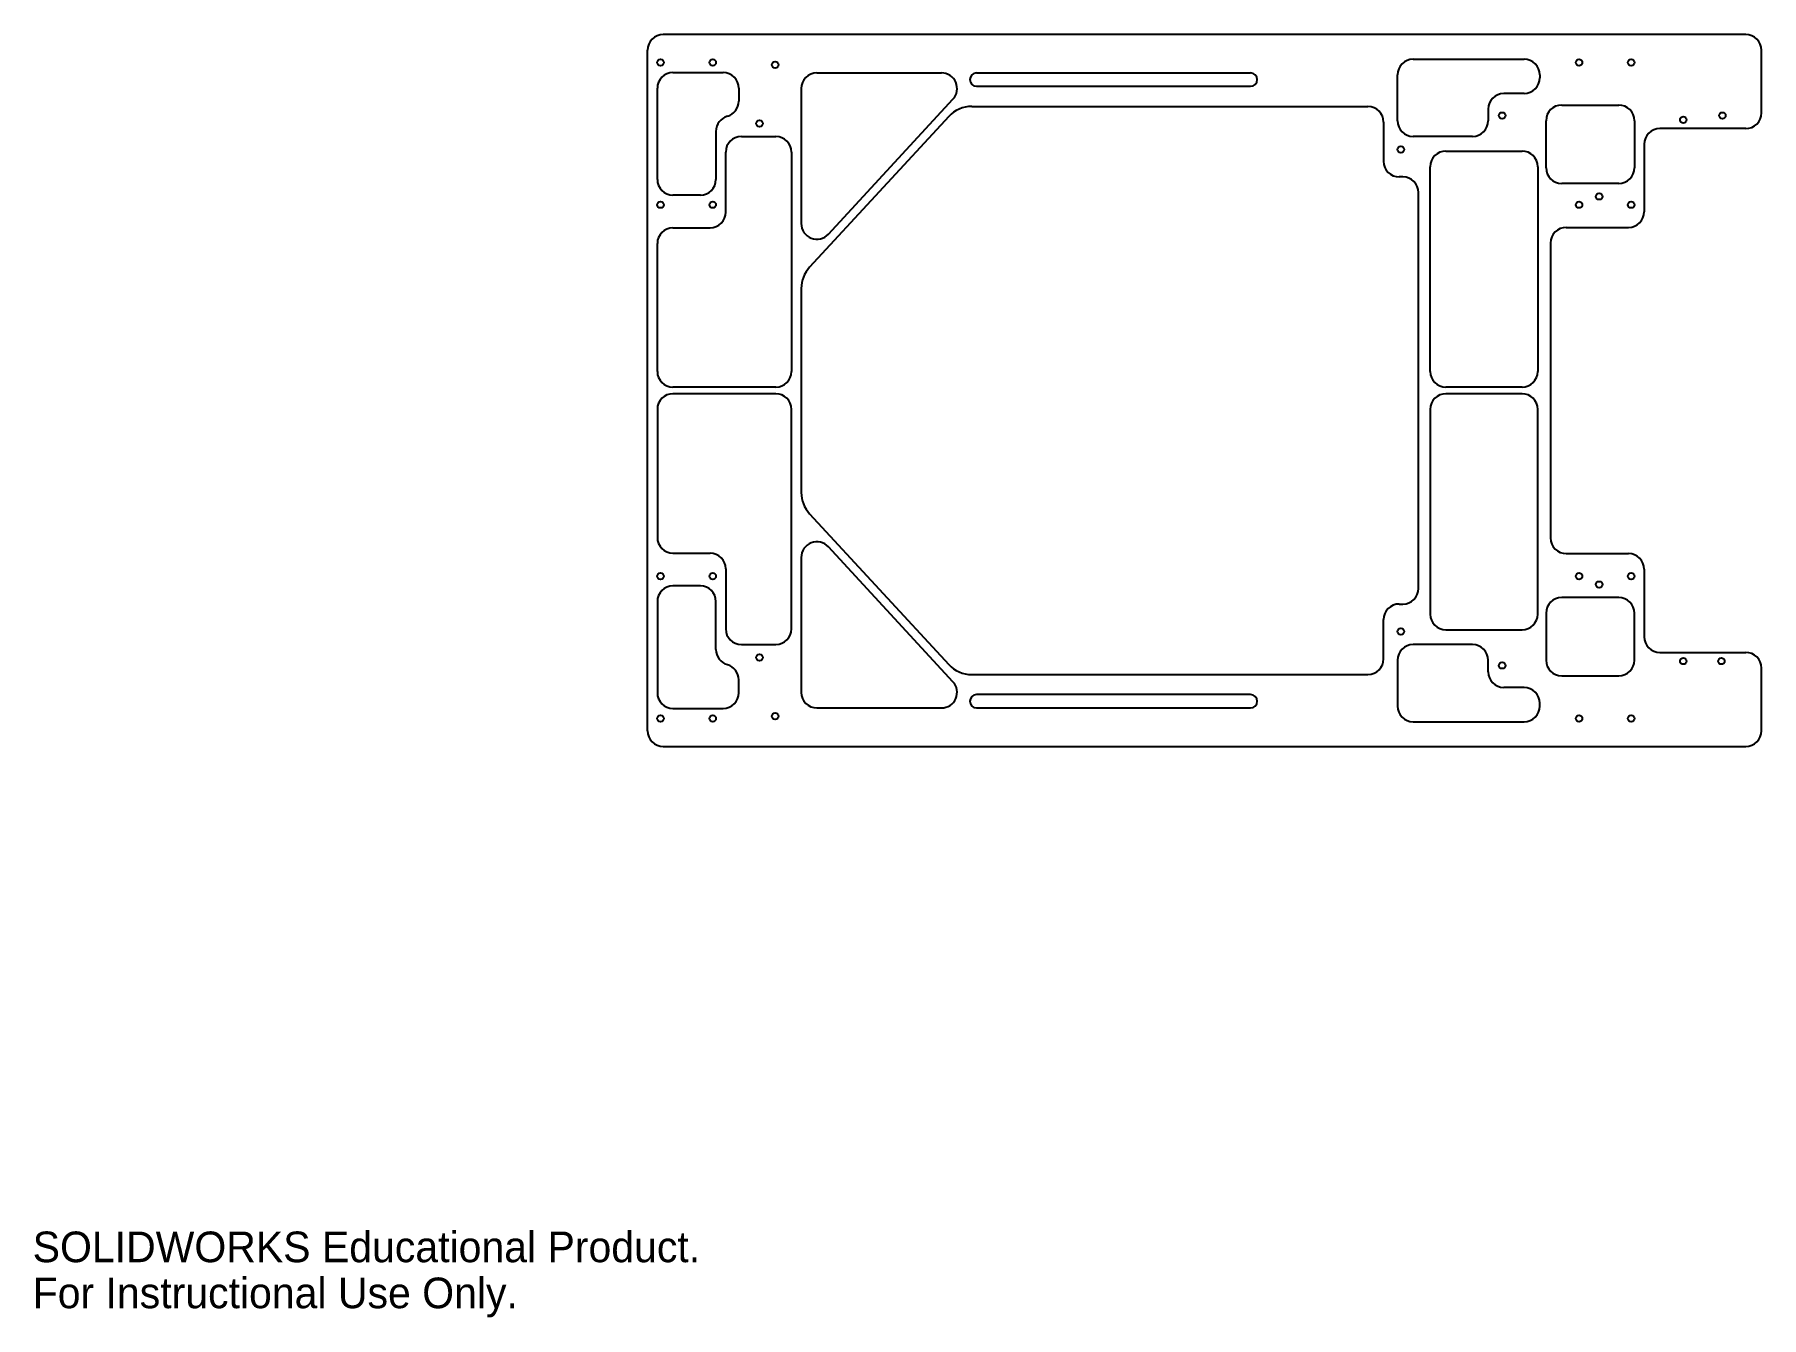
# Model space of a CAD drawing. Header units: inches. Extents: x 0 to 33.2, y 0 to 24.6.
import ezdxf

# ---------------------------------------------------------------- set-up
doc = ezdxf.new("R2010")
doc.units = ezdxf.units.IN
doc.header["$MEASUREMENT"] = 0
doc.styles.add('SLDTEXTSTYLE0', font='Arail.ttf')

msp = doc.modelspace()

# ---------------------------------------------------------------- linework, layer by layer
at = {"color": 7, "linetype": 'Continuous', "lineweight": 25}
for p, q in [((32.874, 24.61), (12.099, 24.61)), ((11.799, 11.25), (11.799, 24.31)), ((33.174, 23.105), (33.174, 24.31)), ((12.287, 23.88), (13.249, 23.88)), ((15.049, 23.873), (17.439, 23.873)), ((18.113, 23.873), (23.37, 23.873)), ((26.49, 24.137), (28.62, 24.137)), ((11.987, 21.83), (11.987, 23.58)), ((13.549, 23.58), (13.549, 23.33)), ((14.749, 23.573), (14.749, 20.984)), ((18.113, 23.617), (23.37, 23.617)), ((26.19, 22.955), (26.19, 23.837)), ((28.92, 23.837), (28.92, 23.78)), ((15.27, 20.781), (17.66, 23.37)), ((18.019, 23.23), (25.624, 23.23)), ((28.62, 23.48), (28.23, 23.48)), ((29.341, 23.257), (30.437, 23.257)), ((17.578, 23.037), (14.909, 20.146)), ((25.924, 22.93), (25.924, 22.178)), ((27.93, 23.18), (27.93, 22.955)), ((29.041, 22.054), (29.041, 22.957)), ((30.737, 22.957), (30.737, 22.054)), ((13.112, 22.753), (13.112, 21.83)), ((13.599, 22.655), (14.262, 22.655)), ((27.63, 22.655), (26.49, 22.655)), ((32.874, 22.805), (31.224, 22.805)), ((13.299, 21.202), (13.299, 22.355)), ((14.562, 22.355), (14.562, 18.143)), ((27.119, 22.374), (28.58, 22.374)), ((30.924, 22.505), (30.924, 21.21)), ((26.294, 21.878), (26.224, 21.878)), ((26.819, 18.143), (26.819, 22.074)), ((28.88, 22.074), (28.88, 18.143)), ((26.594, 13.983), (26.594, 21.578)), ((30.437, 21.754), (29.341, 21.754)), ((12.812, 21.53), (12.287, 21.53)), ((12.287, 20.902), (12.999, 20.902)), ((29.427, 20.91), (30.624, 20.91)), ((11.987, 18.143), (11.987, 20.602)), ((29.127, 20.61), (29.127, 14.95)), ((14.749, 19.739), (14.749, 15.822)), ((14.262, 17.843), (12.287, 17.843)), ((14.262, 17.718), (12.287, 17.718)), ((28.58, 17.843), (27.119, 17.843)), ((28.58, 17.718), (27.119, 17.718)), ((11.987, 17.418), (11.987, 14.959)), ((14.562, 13.205), (14.562, 17.418)), ((26.819, 17.418), (26.819, 13.487)), ((28.88, 13.487), (28.88, 17.418)), ((14.909, 15.415), (17.578, 12.523)), ((12.287, 14.659), (12.999, 14.659)), ((17.66, 12.191), (15.27, 14.78)), ((29.427, 14.65), (30.624, 14.65)), ((13.299, 14.359), (13.299, 13.205)), ((14.749, 14.576), (14.749, 11.988)), ((30.924, 14.35), (30.924, 13.055)), ((12.812, 14.03), (12.287, 14.03)), ((11.987, 13.73), (11.987, 11.98)), ((13.112, 12.808), (13.112, 13.73)), ((26.224, 13.683), (26.294, 13.683)), ((30.437, 13.807), (29.341, 13.807)), ((25.924, 12.63), (25.924, 13.383)), ((29.041, 13.507), (29.041, 12.604)), ((30.737, 12.604), (30.737, 13.507)), ((27.119, 13.187), (28.58, 13.187)), ((13.599, 12.905), (14.262, 12.905)), ((26.19, 12.605), (26.19, 11.724)), ((27.63, 12.905), (26.49, 12.905)), ((27.93, 12.38), (27.93, 12.605)), ((31.224, 12.755), (32.874, 12.755)), ((18.019, 12.33), (25.624, 12.33)), ((29.341, 12.304), (30.437, 12.304)), ((33.174, 11.25), (33.174, 12.455)), ((13.549, 11.98), (13.549, 12.23)), ((23.37, 11.944), (18.113, 11.944)), ((28.62, 12.08), (28.23, 12.08)), ((12.287, 11.68), (13.249, 11.68)), ((15.049, 11.688), (17.439, 11.688)), ((18.113, 11.688), (23.37, 11.688)), ((28.92, 11.724), (28.92, 11.78)), ((26.49, 11.424), (28.62, 11.424)), ((12.099, 10.95), (32.874, 10.95))]:
    msp.add_line(p, q, dxfattribs=at)
for centre in [(12.049, 24.075), (13.049, 24.075), (14.249, 24.03), (29.674, 24.075), (30.674, 24.075), (13.949, 22.905), (28.199, 23.055), (31.674, 22.972), (32.424, 23.055), (26.254, 22.405), (30.059, 21.505), (12.049, 21.345), (13.049, 21.345), (29.674, 21.345), (30.674, 21.345), (12.049, 14.216), (13.049, 14.216), (29.674, 14.216), (30.674, 14.216), (30.059, 14.055), (26.254, 13.155), (13.949, 12.655), (31.674, 12.588), (32.405, 12.588), (28.199, 12.505), (12.049, 11.485), (13.049, 11.485), (14.249, 11.53), (29.674, 11.485), (30.674, 11.485)]:
    msp.add_circle(centre, 0.0625, dxfattribs=at)
for centre, radius, start, end in [((12.099, 24.31), 0.3, 90, 180), ((32.874, 24.31), 0.3, 0, 90), ((12.287, 23.58), 0.3, 90, 180), ((13.249, 23.58), 0.3, 0, 90), ((15.049, 23.573), 0.3, 90, 180), ((17.439, 23.573), 0.3, 317.2906, 90), ((18.113, 23.745), 0.128, 90, 270), ((23.37, 23.745), 0.128, 270, 90), ((26.49, 23.837), 0.3, 90, 180), ((28.62, 23.837), 0.3, 0, 90), ((28.62, 23.78), 0.3, 270, 0), ((13.249, 23.33), 0.3, 285.7139, 0), ((18.019, 22.63), 0.6, 90, 137.2906), ((25.624, 22.93), 0.3, 0, 90), ((28.23, 23.18), 0.3, 90, 180), ((29.341, 22.957), 0.3, 90, 180), ((30.437, 22.957), 0.3, 0, 90), ((13.412, 22.753), 0.3, 105.7139, 180), ((26.49, 22.955), 0.3, 180, 270), ((27.63, 22.955), 0.3, 270, 0), ((32.874, 23.105), 0.3, 270, 0), ((13.599, 22.355), 0.3, 90, 180), ((14.262, 22.355), 0.3, 0, 90), ((31.224, 22.505), 0.3, 90, 180), ((27.119, 22.074), 0.3, 90, 180), ((28.58, 22.074), 0.3, 0, 90), ((26.224, 22.178), 0.3, 180, 270), ((26.294, 21.578), 0.3, 0, 90), ((29.341, 22.054), 0.3, 180, 270), ((30.437, 22.054), 0.3, 270, 0), ((12.287, 21.83), 0.3, 180, 270), ((12.812, 21.83), 0.3, 270, 0), ((30.624, 21.21), 0.3, 270, 0), ((12.287, 20.602), 0.3, 90, 180), ((12.999, 21.202), 0.3, 270, 0), ((15.049, 20.984), 0.3, 180, 317.2906), ((29.427, 20.61), 0.3, 90, 180), ((15.349, 19.739), 0.6, 137.2906, 180), ((12.287, 18.143), 0.3, 180, 270), ((14.262, 18.143), 0.3, 270, 0), ((27.119, 18.143), 0.3, 180, 270), ((28.58, 18.143), 0.3, 270, 0), ((12.287, 17.418), 0.3, 90, 180), ((14.262, 17.418), 0.3, 0, 90), ((27.119, 17.418), 0.3, 90, 180), ((28.58, 17.418), 0.3, 0, 90), ((15.349, 15.822), 0.6, 180, 222.7094), ((12.287, 14.959), 0.3, 180, 270), ((29.427, 14.95), 0.3, 180, 270), ((12.999, 14.359), 0.3, 0, 90), ((15.049, 14.576), 0.3, 42.7094, 180), ((30.624, 14.35), 0.3, 0, 90), ((12.287, 13.73), 0.3, 90, 180), ((12.812, 13.73), 0.3, 0, 90), ((26.294, 13.983), 0.3, 270, 0), ((26.224, 13.383), 0.3, 90, 180), ((29.341, 13.507), 0.3, 90, 180), ((30.437, 13.507), 0.3, 0, 90), ((27.119, 13.487), 0.3, 180, 270), ((28.58, 13.487), 0.3, 270, 0), ((13.599, 13.205), 0.3, 180, 270), ((14.262, 13.205), 0.3, 270, 0), ((31.224, 13.055), 0.3, 180, 270), ((13.412, 12.808), 0.3, 180, 254.2861), ((25.624, 12.63), 0.3, 270, 0), ((26.49, 12.605), 0.3, 90, 180), ((27.63, 12.605), 0.3, 0, 90), ((29.341, 12.604), 0.3, 180, 270), ((30.437, 12.604), 0.3, 270, 0), ((32.874, 12.455), 0.3, 0, 90), ((13.249, 12.23), 0.3, 0, 74.2861), ((18.019, 12.93), 0.6, 222.7094, 270), ((28.23, 12.38), 0.3, 180, 270), ((12.287, 11.98), 0.3, 180, 270), ((13.249, 11.98), 0.3, 270, 0), ((15.049, 11.988), 0.3, 180, 270), ((17.439, 11.988), 0.3, 270, 42.7094), ((18.113, 11.816), 0.128, 90, 270), ((23.37, 11.816), 0.128, 270, 90), ((28.62, 11.78), 0.3, 0, 90), ((26.49, 11.724), 0.3, 180, 270), ((28.62, 11.724), 0.3, 270, 0), ((12.099, 11.25), 0.3, 180, 270), ((32.874, 11.25), 0.3, 270, 0)]:
    msp.add_arc(centre, radius, start, end, dxfattribs=at)

# ---------------------------------------------------------------- texts
at = {"color": 7, "linetype": 'Continuous', "char_height": 0.5882, "attachment_point": 1, "style": 'SLDTEXTSTYLE0'}
for s, insert in [('SOLIDWORKS Educational Product.', (0, 1.641)), ('For Instructional Use Only.', (0, 0.758))]:
    msp.add_mtext(s, dxfattribs=dict(at, insert=insert))

doc.saveas('drawing.dxf')
